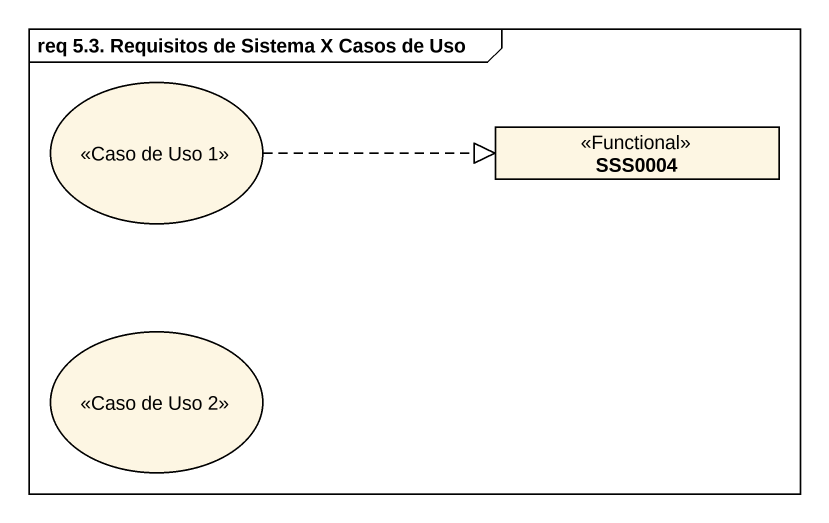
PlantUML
@startuml
mainframe req 5.3. Requisitos de Sistema X Casos de Uso
allowmixing
hide circle
hide empty members
usecase "<<Caso de Uso 1>>" as Caso_de_Uso_1
class SSS0004 <<Functional>>
usecase "<<Caso de Uso 2>>" as Caso_de_Uso_2
Caso_de_Uso_1 .right.|> SSS0004
@enduml
